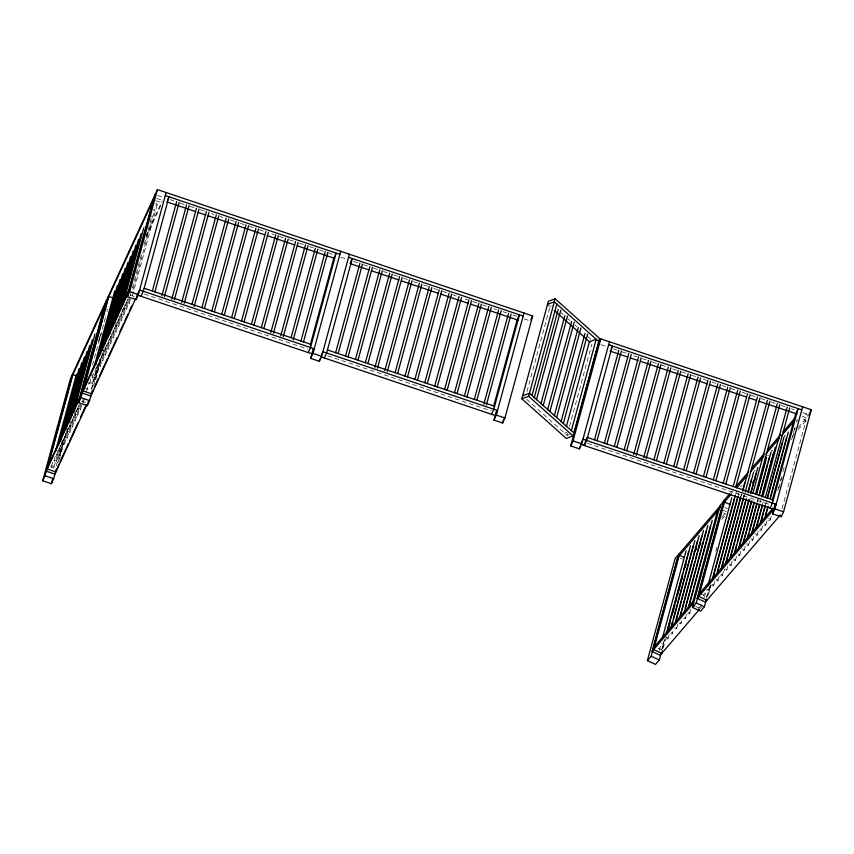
<?xml version="1.0" encoding="UTF-8"?>
<svg xmlns="http://www.w3.org/2000/svg" width="854" height="854" viewBox="0 0 854 854"><rect width="100%" height="100%" fill="white"/><g stroke="black" fill="none" stroke-linecap="round" stroke-linejoin="round"><path stroke-width="0.64" stroke-dasharray="4.27 3.2" d="M51.464 466.327L52.852 461.203M54.101 460.594L55.841 454.189M56.738 454.862L58.125 449.738M53.994 467.17A1.345 0.801 15.2 0 0 52.382 465.9A1.345 0.801 15.2 0 0 51.806 467.17A1.345 0.801 15.2 0 0 53.994 467.17L59.556 446.695M59.374 449.129L61.456 441.454M56.631 461.448A1.345 0.801 15.2 0 0 55.019 460.167A1.345 0.801 15.2 0 0 54.442 461.438A1.345 0.801 15.2 0 0 56.631 461.448L62.193 440.963M62.011 443.397L63.399 438.283M56.225 465.846L63.506 439.052M59.268 455.716A1.345 0.801 15.2 0 0 57.656 454.435A1.345 0.801 15.2 0 0 57.079 455.705A1.345 0.801 15.2 0 0 59.268 455.716L64.488 436.511M64.648 437.664L66.377 431.27M58.04 462.633L66.708 430.726M59.374 459.206L67.701 428.58M67.285 431.932L68.672 426.819M64.541 444.251A1.345 0.801 15.2 0 0 62.929 442.98A1.345 0.801 15.2 0 0 62.353 444.251A1.345 0.801 15.2 0 0 64.541 444.251L70.797 421.214M69.911 426.21L71.309 421.086M67.178 438.518A1.345 0.801 15.2 0 0 65.566 437.248A1.345 0.801 15.2 0 0 64.989 438.518A1.345 0.801 15.2 0 0 67.178 438.518L73.092 416.763M72.547 420.478L74.981 411.511M69.814 432.786A1.345 0.801 15.2 0 0 68.203 431.516A1.345 0.801 15.2 0 0 67.626 432.786A1.345 0.801 15.2 0 0 69.814 432.786L76.07 409.749M75.184 414.745L76.582 409.621M72.451 427.064A1.345 0.801 15.2 0 0 70.839 425.783A1.345 0.801 15.2 0 0 70.252 427.053A1.345 0.801 15.2 0 0 72.451 427.064L78.365 405.298M77.821 409.013L78.867 405.17M75.088 421.332A1.345 0.801 15.2 0 0 73.476 420.051A1.345 0.801 15.2 0 0 72.889 421.321A1.345 0.801 15.2 0 0 75.088 421.332L79.603 404.689M77.725 415.599A1.345 0.801 15.2 0 0 76.113 414.318A1.345 0.801 15.2 0 0 75.526 415.588A1.345 0.801 15.2 0 0 77.725 415.599L81.205 402.8M80.361 409.867A1.345 0.801 15.2 0 0 78.749 408.596A1.345 0.801 15.2 0 0 78.162 409.867A1.345 0.801 15.2 0 0 80.361 409.867L82.101 403.472M82.443 402.191L83.489 398.348M92.531 365.074L105.747 316.439M83.34 402.853L85.08 396.459M86.478 391.335L88.912 382.378M89.691 383.222L92.125 374.265M92.328 377.489L93.716 372.376M94.965 371.768L96.353 366.644M92.221 384.076A1.345 0.801 15.2 0 0 90.609 382.805A1.345 0.801 15.2 0 0 90.033 384.076A1.345 0.801 15.2 0 0 92.221 384.076L97.783 363.601M91.357 389.157L98.637 362.192M91.794 389.04L99.769 359.694M94.858 378.343A1.345 0.801 15.2 0 0 93.246 377.073A1.345 0.801 15.2 0 0 92.67 378.343A1.345 0.801 15.2 0 0 94.858 378.343L100.078 359.15M100.238 360.303L101.968 353.898M93.609 385.827L102.768 352.126M95.637 379.849L103.75 349.574M102.875 354.57L104.957 346.895M100.131 366.889A1.345 0.801 15.2 0 0 98.52 365.608A1.345 0.801 15.2 0 0 97.943 366.878A1.345 0.801 15.2 0 0 100.131 366.889L106.045 345.123M105.501 348.838L107.241 342.443M102.768 361.157A1.345 0.801 15.2 0 0 101.156 359.876A1.345 0.801 15.2 0 0 100.58 361.146A1.345 0.801 15.2 0 0 102.768 361.157L107.636 343.233M108.138 343.105L109.536 337.992M105.405 355.424A1.345 0.801 15.2 0 0 103.793 354.143A1.345 0.801 15.2 0 0 103.217 355.413A1.345 0.801 15.2 0 0 105.405 355.424L111.319 333.668M110.774 337.373L111.821 333.54M108.042 349.692A1.345 0.801 15.2 0 0 106.43 348.421A1.345 0.801 15.2 0 0 105.853 349.692A1.345 0.801 15.2 0 0 108.042 349.692L113.603 329.217M113.411 331.651L115.503 323.965M110.678 343.959A1.345 0.801 15.2 0 0 109.066 342.689A1.345 0.801 15.2 0 0 108.479 343.959A1.345 0.801 15.2 0 0 110.678 343.959L116.592 322.204M116.048 325.918L117.788 319.513M113.315 338.227A1.345 0.801 15.2 0 0 111.703 336.956A1.345 0.801 15.2 0 0 111.116 338.227A1.345 0.801 15.2 0 0 113.315 338.227L119.229 316.471M118.685 320.186L120.083 315.062M115.952 332.505A1.345 0.801 15.2 0 0 114.34 331.224A1.345 0.801 15.2 0 0 113.753 332.494A1.345 0.801 15.2 0 0 115.952 332.505L121.172 313.301M121.674 313.172L123.061 308.059M118.589 326.772A1.345 0.801 15.2 0 0 116.977 325.491A1.345 0.801 15.2 0 0 116.39 326.762A1.345 0.801 15.2 0 0 118.589 326.772L124.15 306.287M123.958 308.721L125.357 303.608M121.225 321.04A1.345 0.801 15.2 0 0 119.613 319.759A1.345 0.801 15.2 0 0 119.026 321.029A1.345 0.801 15.2 0 0 121.225 321.04L126.787 300.565M126.595 302.989L127.641 299.156M123.862 315.307A1.345 0.801 15.2 0 0 122.25 314.037A1.345 0.801 15.2 0 0 121.663 315.307A1.345 0.801 15.2 0 0 123.862 315.307L128.378 298.665M126.499 309.575A1.345 0.801 15.2 0 0 124.887 308.305A1.345 0.801 15.2 0 0 124.3 309.575A1.345 0.801 15.2 0 0 126.499 309.575L129.968 296.776M130.32 295.495L131.014 292.933M132.413 287.819L141.444 254.545M144.23 244.297L151.884 216.147M129.135 303.843A1.345 0.801 15.2 0 0 127.524 302.572A1.345 0.801 15.2 0 0 126.936 303.843A1.345 0.801 15.2 0 0 129.135 303.843L130.875 297.448M132.957 289.762L154.521 210.415M132.466 295.559L157.157 204.682M526.971 391.538L550.051 306.575L552.314 305.743M526.651 399.256L567.088 435.38L567.782 432.807M569.533 426.37L591.918 343.981M659.32 650.364L661.06 643.98M661.572 650.129L664.337 639.913M662.426 648.485L664.85 639.561M663.195 648.229L666.312 636.742M668.031 638.546L669.066 634.703M670.529 633.775A1.345 0.801 15.2 0 0 672.333 633.593L673.763 628.373M676.731 628.448L678.119 623.324M681.076 623.399L681.77 620.837M685.42 618.349L686.819 613.225M689.776 613.3L691.164 608.176M695.54 606.404L700.184 608.55L701.219 604.717M703.653 595.782L704.347 593.231M715.791 551.108L716.826 547.286M704.401 597.149L706.311 590.061M706.343 598.248L709.471 586.762M707.144 596.551L710.272 585.065M709.343 590.573A1.345 0.801 15.2 0 0 707.603 589.367A1.345 0.801 15.2 0 0 707.208 590.69A1.345 0.801 15.2 0 0 709.343 590.573L710.731 585.449M708.329 595.078L711.094 584.873M735.796 493.922L736.5 491.36M713.698 585.524L715.428 579.119M738.037 495.928L738.731 493.366M718.043 580.474L719.783 574.069M741.016 496.622L741.72 494.06M722.388 575.425L724.128 569.02M743.599 497.348L744.304 494.786M743.631 497.967L744.325 495.416M726.743 570.376A1.345 0.801 15.2 0 0 725.003 569.159A1.345 0.801 15.2 0 0 724.608 570.493A1.345 0.801 15.2 0 0 726.743 570.376L727.779 566.533M731.088 565.327L732.828 558.922M735.443 560.277L736.831 555.153M739.788 555.228L740.834 551.385M744.133 550.179L745.531 545.055M757.349 501.544L758.042 498.982M757.381 502.163L758.074 499.601M748.488 545.13L749.876 540.006M759.964 502.889L760.658 500.327M752.833 540.08L753.879 536.237M762.569 504.234L763.262 501.682M757.188 535.031L758.224 531.188M765.558 504.927L766.251 502.376M761.533 529.971L762.921 524.858M765.878 524.922L767.276 519.808M777.748 490.794L779.136 485.68M780.524 480.578L781.218 478.026M782.958 471.643L784.346 466.54M791.626 439.735L793.355 433.352M793.708 432.081L795.095 426.979M796.483 421.865L797.177 419.314M770.233 519.872L771.279 516.04M778.923 487.88L782.403 475.08M792.832 436.682L795.266 427.726M782.061 508.589L805.984 420.52L801.351 418.375M99.043 338.291L101.242 333.508M146.087 236.014L162.132 201.138M98.21 341.344L101.519 334.16M146.365 236.654L161.299 204.191M721.747 517.396L726.081 512.325M721.79 519.424L725.259 515.368M698.455 608.486L700.163 606.489M700.184 608.55L701.807 606.65M730.565 492.822L732.284 490.826M798.116 427.587L808.45 415.588L802.643 412.898M740.439 496.633L742.169 494.626M798.148 429.626L806.763 419.634M564.569 433.138L566.832 432.305M567.088 435.38L569.351 434.547M157.595 195.449L163.787 197.541M170.074 199.655L175.102 201.341M180.119 203.038L185.147 204.725M190.175 206.422L193.943 207.682M200.22 209.796L205.248 211.493M211.525 213.607L214.044 214.45M220.321 216.564L222.83 217.418M230.367 219.948L235.394 221.645M240.422 223.332L244.191 224.602M249.219 226.289L254.236 227.986M259.264 229.673L264.292 231.37M271.828 233.911L274.337 234.754M279.365 236.441L284.393 238.138M289.41 239.825L293.178 241.095M299.466 243.209L303.234 244.479M309.511 246.592L313.279 247.863M319.567 249.976L323.335 251.247M328.352 252.933L333.38 254.631M340.885 257.15L345.838 258.826M353.353 261.356L358.381 263.043M363.409 264.74L368.426 266.427M373.454 268.124L378.482 269.811M383.499 271.497L387.268 272.768M393.555 274.881L398.583 276.579M403.6 278.265L407.369 279.536M413.656 281.649L417.425 282.92M423.701 285.033L427.47 286.303M433.747 288.417L437.526 289.687M442.543 291.374L447.571 293.071M452.599 294.758L456.367 296.028M465.152 298.985L467.672 299.839M472.7 301.526L477.717 303.223M482.745 304.91L486.513 306.18M494.05 308.721L496.558 309.564M502.846 311.678L506.614 312.948M512.891 315.062L516.659 316.332M524.164 318.852L529.117 320.528M600.938 344.706L605.902 346.372M613.45 348.912L617.239 350.183M622.288 351.891L626.078 353.161M633.647 355.712L637.436 356.993M642.486 358.691L646.275 359.961M652.595 362.085L656.384 363.366M661.434 365.064L666.483 366.761M672.792 368.896L676.581 370.166M681.631 371.864L686.68 373.572M691.729 375.269L695.519 376.539M703.098 379.091L706.888 380.372M711.937 382.069L715.727 383.339M722.036 385.474L725.825 386.745M730.875 388.442L735.924 390.15M742.243 392.274L746.033 393.545M751.082 395.242L756.132 396.95M761.181 398.647L764.97 399.918M771.279 402.042L775.069 403.323M781.389 405.447L785.168 406.728M791.487 408.852L794.006 409.696M802.803 412.653L807.756 414.329M156.773 198.502L161.726 200.167M155.78 200.647L160.733 202.313M144.358 294.086L307.771 349.094M327.637 355.787L491.05 410.795M587.392 443.226L769.689 504.597M130.118 295.1L135.081 296.765M83.98 387.919L90.182 390.011M81.354 401.113L86.307 402.778M50.546 466.839L54.261 468.088M801.821 415.941L806.464 418.097M724.832 507.511L727.523 508.749M723.221 510.19L726.306 511.663M723.519 513.03L725.847 514.097M680.03 558.11L682.357 559.178M699.639 593.381L706.6 596.604M657.986 648.143L661.476 649.755M561.185 312.745L563.16 314.507M568.091 318.905L570.066 320.666M574.998 325.075L576.962 326.836M587.819 336.529L590.776 339.177M547.542 304.334L550.499 306.981M671.319 632.366A1.345 0.801 15.2 0 1 672.333 633.593M662.939 642.582A1.345 0.801 15.2 0 1 663.494 643.863A1.345 0.801 15.2 0 1 661.54 643.713M675.663 627.316A1.345 0.801 15.2 0 1 676.624 628.629A1.345 0.801 15.2 0 1 674.585 628.565M665.981 637.383A1.345 0.801 15.2 0 1 667.817 637.895A1.345 0.801 15.2 0 1 667.486 638.984A1.345 0.801 15.2 0 1 665.661 638.461M680.019 622.267A1.345 0.801 15.2 0 1 680.969 623.58A1.345 0.801 15.2 0 1 678.941 623.516M684.364 617.218A1.345 0.801 15.2 0 1 685.324 618.531A1.345 0.801 15.2 0 1 683.285 618.467M688.367 612.094A1.345 0.801 15.2 0 1 689.669 613.482A1.345 0.801 15.2 0 1 687.406 613.215M720.659 574.219A1.345 0.801 15.2 0 1 722.409 575.286A1.345 0.801 15.2 0 1 720.648 575.756A1.345 0.801 15.2 0 1 720.093 574.358M746.193 544.062A1.345 0.801 15.2 0 1 748.125 544.34A1.345 0.801 15.2 0 1 748.04 545.535A1.345 0.801 15.2 0 1 746.118 545.044M771.504 451.617A1.345 0.801 15.2 0 1 771.472 450.698A1.345 0.801 15.2 0 1 772.806 450.56M716.303 579.268A1.345 0.801 15.2 0 1 718.043 580.186A1.345 0.801 15.2 0 1 716.752 580.923A1.345 0.801 15.2 0 1 715.46 579.749M740.898 486.748A1.345 0.801 15.2 0 1 740.824 486.524M740.845 486.31A1.345 0.801 15.2 0 1 742.019 485.841M733.394 559.114A1.345 0.801 15.2 0 1 735.411 559.914A1.345 0.801 15.2 0 1 734.034 560.704A1.345 0.801 15.2 0 1 732.956 559.359M711.958 584.317A1.345 0.801 15.2 0 1 713.666 585.161A1.345 0.801 15.2 0 1 712.631 586.004A1.345 0.801 15.2 0 1 711.094 585.001M764.479 523.726A1.345 0.801 15.2 0 1 765.899 524.783A1.345 0.801 15.2 0 1 764.479 525.359A1.345 0.801 15.2 0 1 763.295 524.196M760.135 528.775A1.345 0.801 15.2 0 1 761.533 529.693A1.345 0.801 15.2 0 1 760.583 530.462A1.345 0.801 15.2 0 1 759.003 529.683M784.783 436.661A1.345 0.801 15.2 0 1 784.378 435.721A1.345 0.801 15.2 0 1 785.509 435.348M768.493 518.666A1.345 0.801 15.2 0 1 770.255 519.734A1.345 0.801 15.2 0 1 768.493 520.203A1.345 0.801 15.2 0 1 767.938 518.816M729.049 564.163A1.345 0.801 15.2 0 1 730.992 564.814A1.345 0.801 15.2 0 1 730.138 565.807A1.345 0.801 15.2 0 1 728.494 564.804M754.103 471.814A1.345 0.801 15.2 0 1 754.082 470.896A1.345 0.801 15.2 0 1 755.416 470.757M750.538 539.013A1.345 0.801 15.2 0 1 752.47 539.29A1.345 0.801 15.2 0 1 752.385 540.486A1.345 0.801 15.2 0 1 750.463 539.995M754.701 534.113A1.345 0.801 15.2 0 1 756.74 534.177A1.345 0.801 15.2 0 1 756.644 535.458A1.345 0.801 15.2 0 1 754.658 534.732M797.444 421.097A1.345 0.801 15.2 0 1 797.38 420.67M737.749 554.065A1.345 0.801 15.2 0 1 739.575 554.577A1.345 0.801 15.2 0 1 739.244 555.655A1.345 0.801 15.2 0 1 737.418 555.143M741.838 549.111A1.345 0.801 15.2 0 1 743.695 549.325A1.345 0.801 15.2 0 1 743.845 550.51A1.345 0.801 15.2 0 1 741.998 550.296M767.479 455.577A1.345 0.801 15.2 0 1 768.461 455.609M107.775 311.102A1.345 0.801 15.2 0 1 106.771 311.005M106.771 309.426A1.345 0.801 15.2 0 1 107.764 309.682M105.608 315.788A1.345 0.801 15.2 0 1 105.747 316.012M144.07 227.175A1.345 0.801 15.2 0 1 144.07 226.748M153.592 209.251A1.345 0.801 15.2 0 1 154.563 210.212A1.345 0.801 15.2 0 1 153.592 210.831M155.887 203.433A1.345 0.801 15.2 0 1 157.189 204.586A1.345 0.801 15.2 0 1 155.545 204.992M151.884 215.72A1.345 0.801 15.2 0 1 151.542 216.457M59.716 449.973A1.345 0.801 15.2 0 0 61.904 449.983A1.345 0.801 15.2 0 0 60.292 448.702A1.345 0.801 15.2 0 0 59.716 449.973M95.306 372.611A1.345 0.801 15.2 0 0 97.495 372.611A1.345 0.801 15.2 0 0 95.883 371.341A1.345 0.801 15.2 0 0 95.306 372.611"/><path stroke-width="1.28" d="M56.3 469.017L53.674 478.688L51.368 483.706L42.7 480.791L70.434 378.717L157.435 189.599L532.661 315.927L504.927 417.99L502.622 423.008L493.954 420.083L496.238 411.681M42.7 480.791L45.006 475.774L72.739 373.71M55.638 450.965L76.497 374.169M58.275 445.233L79.134 368.437M60.559 440.781L81.77 362.704M63.89 432.487L84.407 356.983M65.833 429.316L87.044 351.25M51.368 483.706L52.756 478.603M68.469 423.584L89.681 345.518M71.106 417.862L92.317 339.785M74.085 410.849L94.954 334.053M78.878 400.28L104.53 305.839M92.221 390.929L89.595 400.611L87.289 405.618L78.621 402.704L106.355 300.64M78.621 402.704L80.927 397.686L108.661 295.623M93.865 367.861L114.724 291.075M95.797 364.69L117.361 285.343M99.139 356.406L119.998 279.61M101.775 350.674L122.634 273.878M87.289 405.618L88.677 400.515M104.401 344.941L125.271 268.145M92.862 390.054L91.826 393.886L83.158 390.972L108.821 296.519L113.774 298.185M107.39 337.928L127.908 262.413M109.333 334.757L130.545 256.691M112.664 326.474L133.181 250.959M114.607 323.303L135.818 245.226M117.244 317.571L138.455 239.494M120.222 310.557L141.091 233.761M122.859 304.825L143.728 228.029M127.641 294.256L153.304 199.815M166.103 192.524L138.369 294.587L136.064 299.605L127.395 296.68L155.118 194.616M127.395 296.68L129.701 291.662L157.435 189.599M136.064 299.605L137.451 294.502M152.332 291.075L176.671 201.48M154.873 291.929L179.212 202.334M161.897 295.687L186.588 204.821M164.427 296.541L189.118 205.675M171.803 299.028L196.495 208.152M174.333 299.882L199.025 209.006M181.71 302.359L206.401 211.493M184.24 303.213L208.931 212.347M191.958 304.419L216.308 214.824M194.146 306.554L218.837 215.678M201.875 307.75L226.214 218.165M204.405 308.604L228.744 219.008M211.781 311.091L236.12 221.496M214.311 311.945L238.65 222.35M221.688 314.421L246.027 224.826M224.218 315.275L248.557 225.68M231.594 317.763L255.933 228.167M234.124 318.606L258.463 229.021M241.501 321.093L265.84 231.498M244.03 321.947L268.38 232.352M251.407 324.424L275.746 234.839M253.937 325.278L278.287 235.693M261.313 327.765L285.652 238.17M263.843 328.619L288.193 239.024M270.867 332.377L295.559 241.511M273.408 333.231L298.099 242.355M280.785 335.718L305.465 244.842M283.314 336.572L308.006 245.696M291.033 337.768L315.372 248.172M293.221 339.903L317.912 249.026M300.939 341.109L325.278 251.514M303.48 341.952L327.819 252.368M310.28 344.909L333.861 258.111L336.166 253.104L310.504 347.546L308.198 352.563M349.382 254.225L321.648 356.289L319.343 361.306L310.675 358.381L313.301 348.71M310.675 358.381L312.98 353.364L340.714 251.3M319.343 361.306L320.036 358.755M335.611 352.777L359.961 263.181M338.152 353.631L362.491 264.035M345.528 356.107L369.867 266.523M348.058 356.961L372.397 267.377M355.435 359.449L379.774 269.853M357.965 360.303L382.304 270.707M365.341 362.779L389.68 273.195M367.871 363.633L392.21 274.049M374.895 367.401L399.587 276.525M377.436 368.255L402.117 277.379M384.802 370.732L409.493 279.866M387.342 371.586L412.034 280.71M395.06 372.792L419.399 283.197M397.59 373.646L421.94 284.051M404.967 376.123L429.306 286.528M407.497 376.977L431.846 287.382M414.873 379.464L439.212 289.869M417.414 380.308L441.753 290.723M424.78 382.795L449.119 293.2M427.32 383.649L451.659 294.054M434.686 386.125L459.025 296.541M437.227 386.979L461.566 297.395M444.592 389.467L468.931 299.871M447.133 390.321L471.472 300.725M454.499 392.797L478.848 303.213M457.039 393.651L481.378 304.056M464.405 396.139L488.755 306.543M466.946 396.993L491.285 307.397M474.312 399.469L498.661 309.874M476.852 400.323L501.191 310.728M483.876 404.081L508.568 313.215M486.406 404.935L511.098 314.069M493.559 406.611L517.14 319.812L519.445 314.806L493.793 409.247L491.488 414.265M493.954 420.083L496.259 415.065L523.993 313.002M502.622 423.008L503.668 419.175M521.879 398.786L548.364 301.291L555.153 298.793L599.54 338.44L573.045 435.935L566.255 438.433L521.879 398.786L528.669 396.288L555.153 298.793M532.01 395.477L556.84 304.077M534.209 397.847L558.206 309.532M536.483 399.693L560.822 310.098M540.913 403.825L564.9 315.51M543.176 405.671L567.515 316.087M547.606 409.813L571.604 321.499M549.88 411.66L574.219 322.065M554.31 415.802L578.297 327.488M556.573 417.649L580.912 328.053M561.003 421.78L585.001 333.466M563.277 423.627L587.616 334.031M566.319 426.701L589.409 341.739L596.199 339.241L571.358 430.64M609.446 341.771L581.713 443.834L579.407 448.852L570.739 445.937L598.462 343.874L600.778 338.857L811.3 409.728L783.566 511.792L781.261 516.809L772.592 513.884L775.368 503.679M570.739 445.937L573.045 440.92L600.778 338.857M579.407 448.852L580.101 446.3M586.356 440.418L776.147 504.308L773.831 509.315L584.051 445.425L587.189 437.365L773.254 500.006M580.677 444.208L584.392 445.457L586.698 440.44L612.361 345.998L608.646 344.749L801.799 409.856M594.469 439.842L618.819 350.247M597.01 440.685L621.349 351.101M604.376 443.173L628.725 353.577M606.916 444.027L631.255 354.431M614.293 446.503L638.632 356.919M616.823 447.357L641.162 357.773M624.157 449.919L648.506 360.324M626.697 450.773L651.036 361.178M633.721 454.531L658.413 363.655M636.251 455.385L660.943 364.509M643.628 457.861L668.319 366.996M646.158 458.715L670.849 367.85M653.886 459.922L678.225 370.326M656.416 460.776L680.755 371.18M663.793 463.252L688.132 373.668M666.323 464.106L690.662 374.522M673.699 466.594L698.038 376.998M676.229 467.448L700.579 377.852M683.606 469.924L707.945 380.34M686.136 470.778L710.485 381.183M693.512 473.265L717.851 383.67M696.042 474.119L720.392 384.524M661.039 653.588L659.299 659.971L655.509 664.401L647.385 660.644L675.108 558.58L720.562 505.536M699.33 609.542L660.185 655.231L652.05 651.485L677.713 557.032L679.336 555.143L683.979 557.278M647.385 660.644L651.175 656.224L678.898 554.15M679.336 555.143L653.673 649.584L661.807 653.342L662.501 650.78M703.418 476.596L727.757 387.001M662.49 637.746L686.136 550.713M705.948 477.45L730.298 387.855M667.155 630.796L682.805 573.205M683.499 570.643L688.719 551.438M666.835 632.697L690.48 545.663M668.746 627.807L670.123 622.705M672.205 615.051L674.98 604.835M675.674 602.284L676.72 598.451M677.414 595.9L680.179 585.695M680.873 583.143L682.613 576.76M685.036 567.825L686.082 563.992M671.159 627.028L672.546 621.904M673.24 619.342L693.064 546.389M671.18 627.647L694.836 540.614M713.325 479.937L737.664 390.342M675.856 620.698L686.285 582.3M686.979 579.738L697.419 541.34M675.535 622.598L699.18 535.565M715.865 480.781L740.204 391.196M679.859 616.93L694.804 561.889M695.508 559.327L701.764 536.291M679.88 617.549L703.525 530.515M685.25 608.037L703.333 541.479M704.027 538.927L706.109 531.241M684.235 612.499L707.881 525.466M688.559 606.831L693.074 590.189M693.768 587.627L710.464 526.192M688.932 606.169L712.225 520.417M723.231 483.268L747.57 393.673M725.772 484.122L750.111 394.527M706.109 600.373L704.379 606.756L700.59 611.176L692.455 607.429L720.189 505.365L723.978 500.935M720.285 506.55L719.73 508.578L678.941 556.189M780.332 514.973L705.308 602.081L697.184 598.323L723.669 500.828L729.7 493.825M692.455 607.429L696.245 602.999L723.626 502.216M733.138 486.599L757.477 397.014M708.147 584.723L731.803 497.69M735.678 487.453L760.017 397.868M712.471 579.055L734.376 498.416M712.844 578.393L735.454 495.203M717.52 571.443L737.685 497.209M717.2 573.344L738.059 496.548M721.171 568.956L729.86 536.952M730.565 534.401L740.301 498.565M721.203 569.575L740.674 497.903M742.756 490.228L744.848 482.542M742.702 491.221L767.394 400.345M725.868 562.626L738.39 516.553M739.084 513.991L742.905 499.91M725.548 564.526L743.631 497.967M745.232 492.075L769.924 401.199M730.213 557.577L746.215 498.704M748.296 491.018L751.435 479.5M729.892 559.477L746.247 499.323M747.976 492.918L753.548 472.443M734.568 552.527L736.65 544.841M737.344 542.29L748.819 500.049M750.559 493.655L756.132 473.169M734.248 554.427L749.204 499.387M750.933 492.993L757.893 467.394M752.95 493.27L777.3 403.686M738.913 547.478L751.435 501.405M738.945 548.097L751.808 500.743M755.491 494.124L779.83 404.54M743.268 542.429L753.698 504.031M756.484 493.793L764.821 463.071M743.29 543.048L754.424 502.088M756.505 494.413L766.593 457.296M747.271 538.66L748.659 533.536M749.353 530.974L756.655 504.095M759.441 493.858L767.436 464.427M768.13 461.865L769.176 458.022M747.293 539.28L757.028 503.444M759.121 495.758L770.938 452.246M751.616 533.611L757.178 513.126M757.872 510.564L759.27 505.451M762.046 495.213L773.521 452.972M751.648 534.23L759.644 504.789M761.725 497.113L775.293 447.197M762.857 496.612L787.207 407.016M755.961 528.562L762.227 505.515M755.993 529.181L762.601 504.863M765.397 497.466L789.736 407.87M761.01 520.951L765.184 505.589M767.266 497.914L782.221 442.874M760.69 522.851L765.205 506.208M767.298 498.533L783.983 437.099M765.355 515.901L767.447 508.215M770.223 497.978L786.566 437.824M765.035 517.802L768.173 506.283M770.255 498.597L788.338 432.049M772.197 500.412L795.779 413.624L798.084 408.607L772.432 503.049L770.116 508.066M772.208 511.215L773.03 508.162L699.639 593.381M772.592 513.884L774.898 508.877L802.632 406.814M71.907 376.753L105.522 303.682M107.828 298.676L154.296 197.669M167.597 199.825L168.985 196.815L143.323 291.267L141.017 296.285M48.07 466.006L79.7 397.238M83.98 387.919L128.474 291.214M79.86 398.135L46.244 471.205L54.912 474.119L86.991 404.412M128.634 292.111L82.165 393.118L90.834 396.032L135.754 298.388M58.958 464.096L55.905 471.974L47.237 469.049L72.9 374.607L76.614 375.856M60.068 461.683L68.384 443.589M69.494 441.176L77.821 423.082M80.596 417.04L86.147 404.977M94.324 387.214L98.21 378.749M99.331 376.336L107.668 358.2M108.778 355.787L117.126 337.65M119.902 331.608L123.798 323.143M124.908 320.73L128.249 313.471M129.36 311.059L131.58 306.223M137.761 294.032L139.608 290.018L314.219 348.795L311.913 353.812L137.302 295.025M350.418 262.53L352.264 258.516L326.602 352.969L324.296 357.986M321.51 354.73L322.887 351.72L497.508 410.496L495.203 415.514L320.581 356.726M530.814 319.94L532.661 315.927M610.984 349.008L612.361 345.998M581.147 443.205L582.983 439.191L586.698 440.44M808.994 414.745L811.3 409.728M719.335 508.45L717.712 510.35L692.05 604.792L694.377 605.86M694.014 551.833L696.618 548.802M698.358 546.774L700.963 543.731M654.506 646.542L692.882 601.75M652.05 651.485L693.672 602.892M735.732 486.823L748.648 471.824M751.232 468.825L764.149 453.826M767.597 449.823L780.513 434.825M783.097 431.825L794.295 418.823M722.847 503.871L731.462 493.868M736.628 487.869L747.816 474.867M750.41 471.867L764.181 455.876M765.91 453.869L779.691 437.867M781.41 435.871L794.327 420.873M752.502 482.627L755.085 479.628M770.586 461.63L772.304 459.633M697.184 598.323L773.831 509.315M547.542 304.334L554.331 301.836L598.707 341.483M522.701 395.733L529.501 393.235L573.877 432.882M165.27 195.566L339.881 254.353M348.549 257.267L523.16 316.055M166.733 201.854L195.63 211.578M198.139 212.422L205.675 214.962M208.184 215.806L264.719 234.839M267.227 235.683L294.865 244.991M297.373 245.835L333.807 258.1M350.012 263.555L368.853 269.896M371.373 270.739L399.01 280.048M401.519 280.891L437.953 293.157M440.461 294L468.099 303.309M470.607 304.152L518.346 320.218M610.098 351.111L627.775 357.057M630.295 357.911L637.874 360.463M640.404 361.306L707.325 383.841M709.845 384.695L746.46 397.014M748.99 397.868L756.569 400.419M759.089 401.273L796.974 414.019M144.155 288.225L311.336 344.504M327.434 349.926L494.615 406.205M129.701 291.662L138.369 294.587M312.98 353.364L321.648 356.289M496.259 415.065L504.927 417.99M573.045 440.92L581.713 443.834M774.898 508.877L783.566 511.792M80.927 397.686L89.595 400.611M45.006 475.774L53.674 478.688M730.277 504.661L724.48 501.981L698.818 596.423L706.941 600.181M696.245 602.999L704.379 606.756M651.175 656.224L659.299 659.971M554.438 310.504L589.943 342.219M528.669 396.288L573.045 435.935"/></g></svg>
